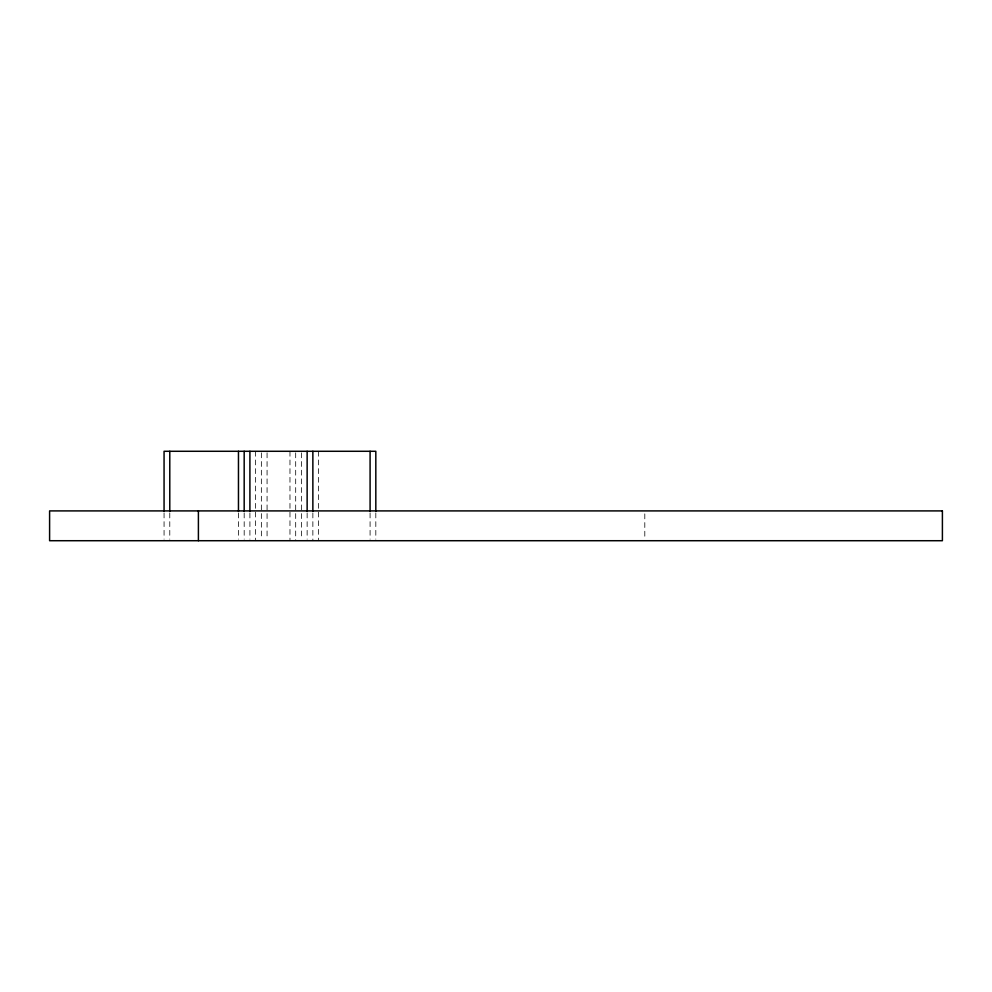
<?xml version="1.0" encoding="UTF-8"?>
<svg xmlns="http://www.w3.org/2000/svg" width="992" height="992" viewBox="0 0 992 992"><rect width="100%" height="100%" fill="white"/><g stroke="black" fill="none" stroke-linecap="round" stroke-linejoin="round"><path stroke-width="0.74" stroke-dasharray="4.96 3.72" d="M644.8 513.881L644.8 539.226M375.819 512.963L375.819 539.164M370.09 512.963L370.09 539.164M318.581 451.286L318.581 540.714M312.864 512.963L312.864 540.714M307.136 512.963L307.136 539.164M301.419 452.836L301.419 539.164M295.69 452.836L295.69 540.714M289.974 451.286L289.974 540.714M267.071 452.836L267.071 539.164M261.355 452.836L261.355 539.164M255.626 451.286L255.626 540.714M249.91 512.963L249.91 539.164M244.181 512.963L244.181 539.164M238.464 512.963L238.464 539.164M169.781 512.963L169.781 539.164M164.064 512.963L164.064 539.164"/><path stroke-width="1.49" d="M375.819 511.413L375.819 451.286L164.064 451.286L164.064 511.413M370.09 451.286L370.09 511.413M312.864 451.286L312.864 511.413M307.136 451.286L307.136 511.413M249.91 451.286L249.91 511.413M244.181 451.286L244.181 511.413M238.464 451.286L238.464 511.413M198.4 510.905L198.4 540.714M169.781 451.286L169.781 511.413M942.4 510.905L49.6 510.905L49.6 540.714L942.4 540.714L942.4 510.905"/></g></svg>
